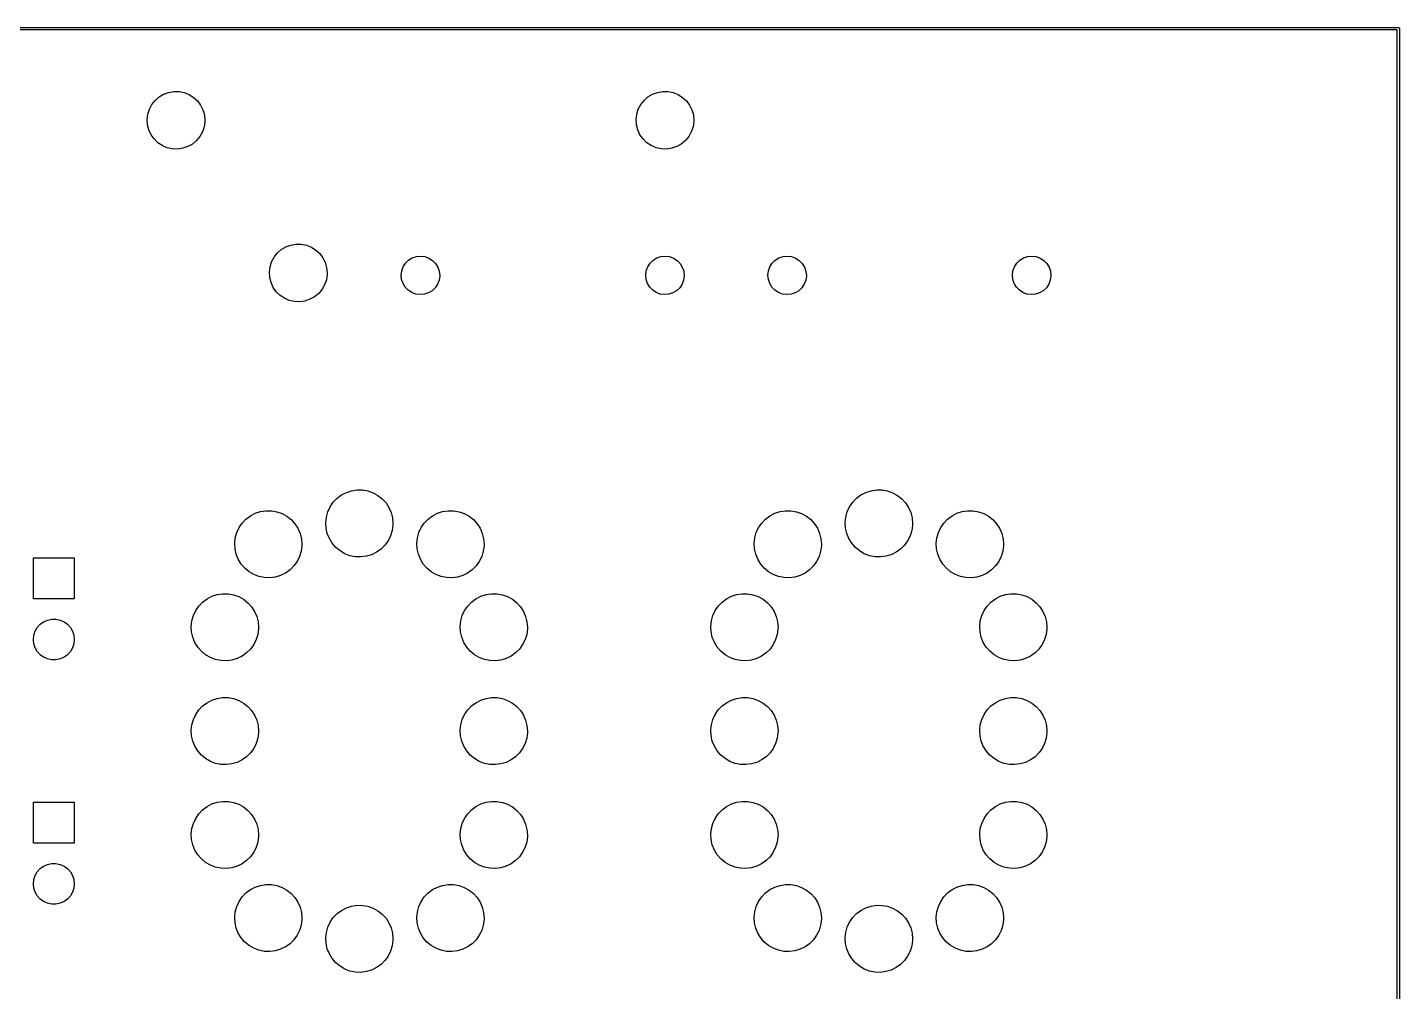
# Model space of a CAD drawing. Extents: x 34 to 149, y -179 to -19.
# Drawn here: x 91.6 to 148.6, y -59.1 to -19 of the extents above; entities that cross this region are included whole.
import ezdxf

# ---------------------------------------------------------------- set-up
doc = ezdxf.new("R2010")
doc.units = 0
doc.layers.add('BLACK', color=7, linetype='CONTINUOUS')

msp = doc.modelspace()

# ---------------------------------------------------------------- linework, layer by layer
at = {"layer": 'BLACK', "linetype": 'CONTINUOUS'}
for p, q in [((34.29, -19), (148.59, -19)), ((148.54, -19.1), (34.34, -19.1)), ((148.54, -179.02), (148.54, -19.1)), ((148.59, -19), (148.625, -19.0146)), ((148.625, -19.0146), (148.64, -19.05)), ((148.64, -19.05), (148.64, -179.07)), ((97.4794, -21.7009), (97.6958, -21.6637)), ((97.6958, -21.6637), (97.9154, -21.6666)), ((97.9154, -21.6666), (98.1308, -21.7094)), ((117.799, -21.7009), (118.016, -21.6637)), ((118.016, -21.6637), (118.235, -21.6666)), ((118.235, -21.6666), (118.451, -21.7094)), ((96.6813, -22.4008), (96.7836, -22.2064)), ((96.7836, -22.2064), (96.9196, -22.034)), ((96.9196, -22.034), (97.0847, -21.8892)), ((97.0847, -21.8892), (97.2734, -21.7769)), ((97.2734, -21.7769), (97.4794, -21.7009)), ((98.1308, -21.7094), (98.3348, -21.7908)), ((98.3348, -21.7908), (98.5205, -21.908)), ((98.5205, -21.908), (98.6818, -22.057)), ((98.6818, -22.057), (98.8132, -22.233)), ((98.8132, -22.233), (98.9103, -22.43)), ((117.001, -22.4008), (117.104, -22.2064)), ((117.104, -22.2064), (117.24, -22.034)), ((117.24, -22.034), (117.405, -21.8892)), ((117.405, -21.8892), (117.593, -21.7769)), ((117.593, -21.7769), (117.799, -21.7009)), ((118.451, -21.7094), (118.655, -21.7908)), ((118.655, -21.7908), (118.841, -21.908)), ((118.841, -21.908), (119.002, -22.057)), ((119.002, -22.057), (119.133, -22.233)), ((119.133, -22.233), (119.23, -22.43)), ((96.5904, -22.8286), (96.6162, -22.6105)), ((96.6162, -22.6105), (96.6813, -22.4008)), ((98.9103, -22.43), (98.9699, -22.6413)), ((98.9699, -22.6413), (98.99, -22.86)), ((116.91, -22.8286), (116.936, -22.6105)), ((116.936, -22.6105), (117.001, -22.4008)), ((119.23, -22.43), (119.29, -22.6413)), ((119.29, -22.6413), (119.31, -22.86)), ((96.6048, -23.0477), (96.5904, -22.8286)), ((96.6588, -23.2606), (96.6048, -23.0477)), ((96.7508, -23.46), (96.6588, -23.2606)), ((98.8863, -23.3481), (98.779, -23.5397)), ((98.9568, -23.1401), (98.8863, -23.3481)), ((98.9884, -22.9228), (98.9568, -23.1401)), ((98.99, -22.86), (98.9884, -22.9228)), ((116.925, -23.0477), (116.91, -22.8286)), ((116.979, -23.2606), (116.925, -23.0477)), ((117.071, -23.46), (116.979, -23.2606)), ((119.206, -23.3481), (119.099, -23.5397)), ((119.277, -23.1401), (119.206, -23.3481)), ((119.308, -22.9228), (119.277, -23.1401)), ((119.31, -22.86), (119.308, -22.9228)), ((96.8775, -23.6393), (96.7508, -23.46)), ((97.0348, -23.7926), (96.8775, -23.6393)), ((97.2174, -23.9146), (97.0348, -23.7926)), ((97.4192, -24.0013), (97.2174, -23.9146)), ((98.4697, -23.849), (98.2781, -23.9563)), ((98.6385, -23.7085), (98.4697, -23.849)), ((98.779, -23.5397), (98.6385, -23.7085)), ((117.198, -23.6393), (117.071, -23.46)), ((117.355, -23.7926), (117.198, -23.6393)), ((117.537, -23.9146), (117.355, -23.7926)), ((117.739, -24.0013), (117.537, -23.9146)), ((118.79, -23.849), (118.598, -23.9563)), ((118.959, -23.7085), (118.79, -23.849)), ((119.099, -23.5397), (118.959, -23.7085)), ((97.6334, -24.0497), (97.4192, -24.0013)), ((97.8528, -24.0584), (97.6334, -24.0497)), ((98.0701, -24.0268), (97.8528, -24.0584)), ((98.2781, -23.9563), (98.0701, -24.0268)), ((117.953, -24.0497), (117.739, -24.0013)), ((118.173, -24.0584), (117.953, -24.0497)), ((118.39, -24.0268), (118.173, -24.0584)), ((118.598, -23.9563), (118.39, -24.0268)), ((101.864, -28.5564), (102, -28.384)), ((102, -28.384), (102.165, -28.2392)), ((102.165, -28.2392), (102.353, -28.1269)), ((102.353, -28.1269), (102.559, -28.0509)), ((102.559, -28.0509), (102.776, -28.0137)), ((102.776, -28.0137), (102.995, -28.0166)), ((102.995, -28.0166), (103.211, -28.0594)), ((103.211, -28.0594), (103.415, -28.1408)), ((103.415, -28.1408), (103.601, -28.258)), ((103.601, -28.258), (103.762, -28.407)), ((103.762, -28.407), (103.893, -28.583)), ((107.778, -28.5287), (107.956, -28.51)), ((107.956, -28.51), (108.133, -28.5311)), ((117.938, -28.5287), (118.116, -28.51)), ((118.116, -28.51), (118.293, -28.5311)), ((123.018, -28.5287), (123.196, -28.51)), ((123.196, -28.51), (123.373, -28.5311)), ((133.178, -28.5287), (133.356, -28.51)), ((133.356, -28.51), (133.533, -28.5311)), ((101.67, -29.1786), (101.696, -28.9605)), ((101.696, -28.9605), (101.761, -28.7508)), ((101.761, -28.7508), (101.864, -28.5564)), ((103.893, -28.583), (103.99, -28.78)), ((103.99, -28.78), (104.05, -28.9913)), ((104.05, -28.9913), (104.07, -29.21)), ((107.172, -29.1219), (107.233, -28.9543)), ((107.233, -28.9543), (107.33, -28.8044)), ((107.33, -28.8044), (107.457, -28.6796)), ((107.457, -28.6796), (107.609, -28.5861)), ((107.609, -28.5861), (107.778, -28.5287)), ((108.133, -28.5311), (108.301, -28.591)), ((108.301, -28.591), (108.451, -28.6865)), ((108.451, -28.6865), (108.577, -28.8131)), ((108.577, -28.8131), (108.671, -28.9643)), ((108.671, -28.9643), (108.73, -29.1328)), ((117.332, -29.1219), (117.393, -28.9543)), ((117.393, -28.9543), (117.49, -28.8044)), ((117.49, -28.8044), (117.617, -28.6796)), ((117.617, -28.6796), (117.769, -28.5861)), ((117.769, -28.5861), (117.938, -28.5287)), ((118.293, -28.5311), (118.461, -28.591)), ((118.461, -28.591), (118.611, -28.6865)), ((118.611, -28.6865), (118.737, -28.8131)), ((118.737, -28.8131), (118.831, -28.9643)), ((118.831, -28.9643), (118.89, -29.1328)), ((122.412, -29.1219), (122.473, -28.9543)), ((122.473, -28.9543), (122.57, -28.8044)), ((122.57, -28.8044), (122.697, -28.6796)), ((122.697, -28.6796), (122.849, -28.5861)), ((122.849, -28.5861), (123.018, -28.5287)), ((123.373, -28.5311), (123.541, -28.591)), ((123.541, -28.591), (123.691, -28.6865)), ((123.691, -28.6865), (123.817, -28.8131)), ((123.817, -28.8131), (123.911, -28.9643)), ((123.911, -28.9643), (123.97, -29.1328)), ((132.572, -29.1219), (132.633, -28.9543)), ((132.633, -28.9543), (132.73, -28.8044)), ((132.73, -28.8044), (132.857, -28.6796)), ((132.857, -28.6796), (133.009, -28.5861)), ((133.009, -28.5861), (133.178, -28.5287)), ((133.533, -28.5311), (133.701, -28.591)), ((133.701, -28.591), (133.851, -28.6865)), ((133.851, -28.6865), (133.977, -28.8131)), ((133.977, -28.8131), (134.071, -28.9643)), ((134.071, -28.9643), (134.13, -29.1328)), ((101.685, -29.3977), (101.67, -29.1786)), ((101.739, -29.6106), (101.685, -29.3977)), ((101.831, -29.81), (101.739, -29.6106)), ((104.037, -29.4901), (103.966, -29.6981)), ((104.068, -29.2728), (104.037, -29.4901)), ((104.07, -29.21), (104.068, -29.2728)), ((107.15, -29.2988), (107.172, -29.1219)), ((107.167, -29.4763), (107.15, -29.2988)), ((107.224, -29.6456), (107.167, -29.4763)), ((107.316, -29.7981), (107.224, -29.6456)), ((108.725, -29.509), (108.662, -29.6757)), ((108.75, -29.3323), (108.725, -29.509)), ((108.73, -29.1328), (108.75, -29.31)), ((108.75, -29.31), (108.75, -29.3323)), ((117.31, -29.2988), (117.332, -29.1219)), ((117.327, -29.4763), (117.31, -29.2988)), ((117.384, -29.6456), (117.327, -29.4763)), ((117.476, -29.7981), (117.384, -29.6456)), ((118.885, -29.509), (118.822, -29.6757)), ((118.91, -29.3323), (118.885, -29.509)), ((118.89, -29.1328), (118.91, -29.31)), ((118.91, -29.31), (118.91, -29.3323)), ((122.39, -29.2988), (122.412, -29.1219)), ((122.407, -29.4763), (122.39, -29.2988)), ((122.464, -29.6456), (122.407, -29.4763)), ((122.556, -29.7981), (122.464, -29.6456)), ((123.965, -29.509), (123.902, -29.6757)), ((123.99, -29.3323), (123.965, -29.509)), ((123.97, -29.1328), (123.99, -29.31)), ((123.99, -29.31), (123.99, -29.3323)), ((132.55, -29.2988), (132.572, -29.1219)), ((132.567, -29.4763), (132.55, -29.2988)), ((132.624, -29.6456), (132.567, -29.4763)), ((132.716, -29.7981), (132.624, -29.6456)), ((134.125, -29.509), (134.062, -29.6757)), ((134.15, -29.3323), (134.125, -29.509)), ((134.13, -29.1328), (134.15, -29.31)), ((134.15, -29.31), (134.15, -29.3323)), ((101.958, -29.9893), (101.831, -29.81)), ((102.115, -30.1426), (101.958, -29.9893)), ((102.297, -30.2646), (102.115, -30.1426)), ((103.55, -30.199), (103.358, -30.3063)), ((103.719, -30.0585), (103.55, -30.199)), ((103.859, -29.8897), (103.719, -30.0585)), ((103.966, -29.6981), (103.859, -29.8897)), ((107.44, -29.9264), (107.316, -29.7981)), ((107.589, -30.0241), (107.44, -29.9264)), ((107.756, -30.0862), (107.589, -30.0241)), ((107.933, -30.1098), (107.756, -30.0862)), ((108.111, -30.0937), (107.933, -30.1098)), ((108.28, -30.0385), (108.111, -30.0937)), ((108.434, -29.9472), (108.28, -30.0385)), ((108.563, -29.8242), (108.434, -29.9472)), ((108.662, -29.6757), (108.563, -29.8242)), ((117.6, -29.9264), (117.476, -29.7981)), ((117.749, -30.0241), (117.6, -29.9264)), ((117.916, -30.0862), (117.749, -30.0241)), ((118.093, -30.1098), (117.916, -30.0862)), ((118.271, -30.0937), (118.093, -30.1098)), ((118.44, -30.0385), (118.271, -30.0937)), ((118.594, -29.9472), (118.44, -30.0385)), ((118.723, -29.8242), (118.594, -29.9472)), ((118.822, -29.6757), (118.723, -29.8242)), ((122.68, -29.9264), (122.556, -29.7981)), ((122.829, -30.0241), (122.68, -29.9264)), ((122.996, -30.0862), (122.829, -30.0241)), ((123.173, -30.1098), (122.996, -30.0862)), ((123.351, -30.0937), (123.173, -30.1098)), ((123.52, -30.0385), (123.351, -30.0937)), ((123.674, -29.9472), (123.52, -30.0385)), ((123.803, -29.8242), (123.674, -29.9472)), ((123.902, -29.6757), (123.803, -29.8242)), ((132.84, -29.9264), (132.716, -29.7981)), ((132.989, -30.0241), (132.84, -29.9264)), ((133.156, -30.0862), (132.989, -30.0241)), ((133.333, -30.1098), (133.156, -30.0862)), ((133.511, -30.0937), (133.333, -30.1098)), ((133.68, -30.0385), (133.511, -30.0937)), ((133.834, -29.9472), (133.68, -30.0385)), ((133.963, -29.8242), (133.834, -29.9472)), ((134.062, -29.6757), (133.963, -29.8242)), ((102.499, -30.3513), (102.297, -30.2646)), ((102.713, -30.3997), (102.499, -30.3513)), ((102.933, -30.4084), (102.713, -30.3997)), ((103.15, -30.3768), (102.933, -30.4084)), ((103.358, -30.3063), (103.15, -30.3768)), ((104.195, -38.934), (104.324, -38.7448)), ((104.324, -38.7448), (104.482, -38.5793)), ((104.482, -38.5793), (104.666, -38.4419)), ((104.666, -38.4419), (104.869, -38.3362)), ((104.869, -38.3362), (105.086, -38.265)), ((105.086, -38.265), (105.313, -38.2304)), ((105.313, -38.2304), (105.541, -38.2332)), ((105.541, -38.2332), (105.767, -38.2733)), ((105.767, -38.2733), (105.983, -38.3498)), ((105.983, -38.3498), (106.183, -38.4604)), ((106.183, -38.4604), (106.363, -38.6023)), ((106.363, -38.6023), (106.517, -38.7716)), ((106.517, -38.7716), (106.641, -38.9638)), ((125.785, -38.934), (125.914, -38.7448)), ((125.914, -38.7448), (126.072, -38.5793)), ((126.072, -38.5793), (126.256, -38.4419)), ((126.256, -38.4419), (126.459, -38.3362)), ((126.459, -38.3362), (126.676, -38.265)), ((126.676, -38.265), (126.903, -38.2304)), ((126.903, -38.2304), (127.131, -38.2332)), ((127.131, -38.2332), (127.357, -38.2733)), ((127.357, -38.2733), (127.573, -38.3498)), ((127.573, -38.3498), (127.773, -38.4604)), ((127.773, -38.4604), (127.953, -38.6023)), ((127.953, -38.6023), (128.107, -38.7716)), ((128.107, -38.7716), (128.231, -38.9638)), ((100.698, -39.4429), (100.881, -39.3055)), ((100.881, -39.3055), (101.084, -39.1998)), ((101.084, -39.1998), (101.302, -39.1286)), ((101.302, -39.1286), (101.528, -39.094)), ((101.528, -39.094), (101.757, -39.0968)), ((101.757, -39.0968), (101.982, -39.1369)), ((101.982, -39.1369), (102.198, -39.2134)), ((102.198, -39.2134), (102.398, -39.324)), ((102.398, -39.324), (102.578, -39.4659)), ((104.038, -39.3622), (104.099, -39.1416)), ((104.099, -39.1416), (104.195, -38.934)), ((106.641, -38.9638), (106.732, -39.1738)), ((106.732, -39.1738), (106.788, -39.3958)), ((108.267, -39.4429), (108.45, -39.3055)), ((108.45, -39.3055), (108.653, -39.1998)), ((108.653, -39.1998), (108.871, -39.1286)), ((108.871, -39.1286), (109.097, -39.094)), ((109.097, -39.094), (109.326, -39.0968)), ((109.326, -39.0968), (109.551, -39.1369)), ((109.551, -39.1369), (109.767, -39.2134)), ((109.767, -39.2134), (109.968, -39.324)), ((109.968, -39.324), (110.147, -39.4659)), ((122.288, -39.4429), (122.471, -39.3055)), ((122.471, -39.3055), (122.674, -39.1998)), ((122.674, -39.1998), (122.892, -39.1286)), ((122.892, -39.1286), (123.118, -39.094)), ((123.118, -39.094), (123.347, -39.0968)), ((123.347, -39.0968), (123.572, -39.1369)), ((123.572, -39.1369), (123.788, -39.2134)), ((123.788, -39.2134), (123.988, -39.324)), ((123.988, -39.324), (124.168, -39.4659)), ((125.628, -39.3622), (125.689, -39.1416)), ((125.689, -39.1416), (125.785, -38.934)), ((128.231, -38.9638), (128.322, -39.1738)), ((128.322, -39.1738), (128.378, -39.3958)), ((129.857, -39.4429), (130.04, -39.3055)), ((130.04, -39.3055), (130.243, -39.1998)), ((130.243, -39.1998), (130.461, -39.1286)), ((130.461, -39.1286), (130.687, -39.094)), ((130.687, -39.094), (130.916, -39.0968)), ((130.916, -39.0968), (131.141, -39.1369)), ((131.141, -39.1369), (131.357, -39.2134)), ((131.357, -39.2134), (131.558, -39.324)), ((131.558, -39.324), (131.737, -39.4659)), ((100.314, -40.0052), (100.411, -39.7976)), ((100.411, -39.7976), (100.54, -39.6084)), ((100.54, -39.6084), (100.698, -39.4429)), ((102.578, -39.4659), (102.732, -39.6352)), ((102.732, -39.6352), (102.857, -39.8274)), ((102.857, -39.8274), (102.948, -40.0374)), ((104.013, -39.5899), (104.038, -39.3622)), ((104.027, -39.8184), (104.013, -39.5899)), ((104.077, -40.0418), (104.027, -39.8184)), ((106.805, -39.6922), (106.775, -39.9192)), ((106.788, -39.3958), (106.807, -39.624)), ((106.807, -39.624), (106.805, -39.6922)), ((107.884, -40.0052), (107.98, -39.7976)), ((107.98, -39.7976), (108.109, -39.6084)), ((108.109, -39.6084), (108.267, -39.4429)), ((110.147, -39.4659), (110.301, -39.6352)), ((110.301, -39.6352), (110.426, -39.8274)), ((110.426, -39.8274), (110.517, -40.0374)), ((121.904, -40.0052), (122.001, -39.7976)), ((122.001, -39.7976), (122.13, -39.6084)), ((122.13, -39.6084), (122.288, -39.4429)), ((124.168, -39.4659), (124.322, -39.6352)), ((124.322, -39.6352), (124.447, -39.8274)), ((124.447, -39.8274), (124.538, -40.0374)), ((125.603, -39.5899), (125.628, -39.3622)), ((125.617, -39.8184), (125.603, -39.5899)), ((125.667, -40.0418), (125.617, -39.8184)), ((128.395, -39.6922), (128.365, -39.9192)), ((128.378, -39.3958), (128.397, -39.624)), ((128.397, -39.624), (128.395, -39.6922)), ((129.474, -40.0052), (129.57, -39.7976)), ((129.57, -39.7976), (129.699, -39.6084)), ((129.699, -39.6084), (129.857, -39.4429)), ((131.737, -39.4659), (131.891, -39.6352)), ((131.891, -39.6352), (132.016, -39.8274)), ((132.016, -39.8274), (132.107, -40.0374)), ((100.229, -40.4535), (100.253, -40.2258)), ((100.242, -40.682), (100.229, -40.4535)), ((100.253, -40.2258), (100.314, -40.0052)), ((102.948, -40.0374), (103.004, -40.2594)), ((103.004, -40.2594), (103.022, -40.4876)), ((103.022, -40.4876), (103.021, -40.5558)), ((104.163, -40.2539), (104.077, -40.0418)), ((104.283, -40.4491), (104.163, -40.2539)), ((104.433, -40.6221), (104.283, -40.4491)), ((106.607, -40.3435), (106.474, -40.5294)), ((106.709, -40.1383), (106.607, -40.3435)), ((106.775, -39.9192), (106.709, -40.1383)), ((107.798, -40.4535), (107.822, -40.2258)), ((107.811, -40.682), (107.798, -40.4535)), ((107.822, -40.2258), (107.884, -40.0052)), ((110.517, -40.0374), (110.573, -40.2594)), ((110.573, -40.2594), (110.592, -40.4876)), ((110.592, -40.4876), (110.59, -40.5558)), ((121.819, -40.4535), (121.843, -40.2258)), ((121.832, -40.682), (121.819, -40.4535)), ((121.843, -40.2258), (121.904, -40.0052)), ((124.538, -40.0374), (124.594, -40.2594)), ((124.594, -40.2594), (124.612, -40.4876)), ((124.612, -40.4876), (124.611, -40.5558)), ((125.753, -40.2539), (125.667, -40.0418)), ((125.873, -40.4491), (125.753, -40.2539)), ((126.023, -40.6221), (125.873, -40.4491)), ((128.197, -40.3435), (128.064, -40.5294)), ((128.299, -40.1383), (128.197, -40.3435)), ((128.365, -39.9192), (128.299, -40.1383)), ((129.388, -40.4535), (129.412, -40.2258)), ((129.401, -40.682), (129.388, -40.4535)), ((129.412, -40.2258), (129.474, -40.0052)), ((132.107, -40.0374), (132.163, -40.2594)), ((132.163, -40.2594), (132.182, -40.4876)), ((132.182, -40.4876), (132.18, -40.5558)), ((100.292, -40.9054), (100.242, -40.682)), ((100.378, -41.1175), (100.292, -40.9054)), ((102.924, -41.0019), (102.823, -41.2071)), ((102.991, -40.7828), (102.924, -41.0019)), ((103.021, -40.5558), (102.991, -40.7828)), ((104.609, -40.7684), (104.433, -40.6221)), ((104.806, -40.8839), (104.609, -40.7684)), ((105.02, -40.9655), (104.806, -40.8839)), ((105.245, -41.0112), (105.02, -40.9655)), ((105.473, -41.0196), (105.245, -41.0112)), ((105.7, -40.9905), (105.473, -41.0196)), ((105.92, -40.9247), (105.7, -40.9905)), ((106.125, -40.824), (105.92, -40.9247)), ((106.312, -40.691), (106.125, -40.824)), ((106.474, -40.5294), (106.312, -40.691)), ((107.862, -40.9054), (107.811, -40.682)), ((107.948, -41.1175), (107.862, -40.9054)), ((110.493, -41.0019), (110.392, -41.2071)), ((110.56, -40.7828), (110.493, -41.0019)), ((110.59, -40.5558), (110.56, -40.7828)), ((121.882, -40.9054), (121.832, -40.682)), ((121.968, -41.1175), (121.882, -40.9054)), ((124.514, -41.0019), (124.413, -41.2071)), ((124.581, -40.7828), (124.514, -41.0019)), ((124.611, -40.5558), (124.581, -40.7828)), ((126.199, -40.7684), (126.023, -40.6221)), ((126.396, -40.8839), (126.199, -40.7684)), ((126.61, -40.9655), (126.396, -40.8839)), ((126.835, -41.0112), (126.61, -40.9655)), ((127.063, -41.0196), (126.835, -41.0112)), ((127.29, -40.9905), (127.063, -41.0196)), ((127.51, -40.9247), (127.29, -40.9905)), ((127.715, -40.824), (127.51, -40.9247)), ((127.902, -40.691), (127.715, -40.824)), ((128.064, -40.5294), (127.902, -40.691)), ((129.452, -40.9054), (129.401, -40.682)), ((129.538, -41.1175), (129.452, -40.9054)), ((132.083, -41.0019), (131.982, -41.2071)), ((132.15, -40.7828), (132.083, -41.0019)), ((132.18, -40.5558), (132.15, -40.7828)), ((91.86, -42.76), (91.86, -41.06)), ((91.86, -41.06), (93.56, -41.06)), ((93.56, -41.06), (93.56, -42.76)), ((100.498, -41.3127), (100.378, -41.1175)), ((100.648, -41.4857), (100.498, -41.3127)), ((100.824, -41.632), (100.648, -41.4857)), ((102.527, -41.5546), (102.341, -41.6876)), ((102.689, -41.393), (102.527, -41.5546)), ((102.823, -41.2071), (102.689, -41.393)), ((108.067, -41.3127), (107.948, -41.1175)), ((108.217, -41.4857), (108.067, -41.3127)), ((108.393, -41.632), (108.217, -41.4857)), ((110.096, -41.5546), (109.91, -41.6876)), ((110.258, -41.393), (110.096, -41.5546)), ((110.392, -41.2071), (110.258, -41.393)), ((122.088, -41.3127), (121.968, -41.1175)), ((122.238, -41.4857), (122.088, -41.3127)), ((122.414, -41.632), (122.238, -41.4857)), ((124.117, -41.5546), (123.931, -41.6876)), ((124.279, -41.393), (124.117, -41.5546)), ((124.413, -41.2071), (124.279, -41.393)), ((129.657, -41.3127), (129.538, -41.1175)), ((129.807, -41.4857), (129.657, -41.3127)), ((129.983, -41.632), (129.807, -41.4857)), ((131.686, -41.5546), (131.5, -41.6876)), ((131.848, -41.393), (131.686, -41.5546)), ((131.982, -41.2071), (131.848, -41.393)), ((101.022, -41.7475), (100.824, -41.632)), ((101.236, -41.8291), (101.022, -41.7475)), ((101.46, -41.8748), (101.236, -41.8291)), ((101.689, -41.8832), (101.46, -41.8748)), ((101.916, -41.8541), (101.689, -41.8832)), ((102.135, -41.7883), (101.916, -41.8541)), ((102.341, -41.6876), (102.135, -41.7883)), ((108.591, -41.7475), (108.393, -41.632)), ((108.805, -41.8291), (108.591, -41.7475)), ((109.029, -41.8748), (108.805, -41.8291)), ((109.258, -41.8832), (109.029, -41.8748)), ((109.485, -41.8541), (109.258, -41.8832)), ((109.704, -41.7883), (109.485, -41.8541)), ((109.91, -41.6876), (109.704, -41.7883)), ((122.612, -41.7475), (122.414, -41.632)), ((122.826, -41.8291), (122.612, -41.7475)), ((123.05, -41.8748), (122.826, -41.8291)), ((123.279, -41.8832), (123.05, -41.8748)), ((123.506, -41.8541), (123.279, -41.8832)), ((123.725, -41.7883), (123.506, -41.8541)), ((123.931, -41.6876), (123.725, -41.7883)), ((130.181, -41.7475), (129.983, -41.632)), ((130.395, -41.8291), (130.181, -41.7475)), ((130.619, -41.8748), (130.395, -41.8291)), ((130.848, -41.8832), (130.619, -41.8748)), ((131.075, -41.8541), (130.848, -41.8832)), ((131.294, -41.7883), (131.075, -41.8541)), ((131.5, -41.6876), (131.294, -41.7883)), ((93.56, -42.76), (91.86, -42.76)), ((98.8945, -42.8973), (99.0776, -42.7599)), ((99.0776, -42.7599), (99.2806, -42.6542)), ((99.2806, -42.6542), (99.4982, -42.583)), ((99.4982, -42.583), (99.7245, -42.5484)), ((99.7245, -42.5484), (99.9535, -42.5512)), ((99.9535, -42.5512), (100.179, -42.5913)), ((100.179, -42.5913), (100.395, -42.6678)), ((100.395, -42.6678), (100.595, -42.7784)), ((110.07, -42.8973), (110.254, -42.7599)), ((110.254, -42.7599), (110.457, -42.6542)), ((110.457, -42.6542), (110.674, -42.583)), ((110.674, -42.583), (110.901, -42.5484)), ((110.901, -42.5484), (111.129, -42.5512)), ((111.129, -42.5512), (111.355, -42.5913)), ((111.355, -42.5913), (111.571, -42.6678)), ((111.571, -42.6678), (111.771, -42.7784)), ((120.484, -42.8973), (120.668, -42.7599)), ((120.668, -42.7599), (120.871, -42.6542)), ((120.871, -42.6542), (121.088, -42.583)), ((121.088, -42.583), (121.315, -42.5484)), ((121.315, -42.5484), (121.543, -42.5512)), ((121.543, -42.5512), (121.769, -42.5913)), ((121.769, -42.5913), (121.985, -42.6678)), ((121.985, -42.6678), (122.185, -42.7784)), ((131.66, -42.8973), (131.844, -42.7599)), ((131.844, -42.7599), (132.047, -42.6542)), ((132.047, -42.6542), (132.264, -42.583)), ((132.264, -42.583), (132.491, -42.5484)), ((132.491, -42.5484), (132.719, -42.5512)), ((132.719, -42.5512), (132.945, -42.5913)), ((132.945, -42.5913), (133.161, -42.6678)), ((133.161, -42.6678), (133.361, -42.7784)), ((98.5109, -43.4596), (98.6073, -43.252)), ((98.6073, -43.252), (98.7363, -43.0628)), ((98.7363, -43.0628), (98.8945, -42.8973)), ((100.595, -42.7784), (100.775, -42.9203)), ((100.775, -42.9203), (100.929, -43.0896)), ((100.929, -43.0896), (101.053, -43.2818)), ((101.053, -43.2818), (101.144, -43.4918)), ((109.687, -43.4596), (109.783, -43.252)), ((109.783, -43.252), (109.912, -43.0628)), ((109.912, -43.0628), (110.07, -42.8973)), ((111.771, -42.7784), (111.951, -42.9203)), ((111.951, -42.9203), (112.105, -43.0896)), ((112.105, -43.0896), (112.229, -43.2818)), ((112.229, -43.2818), (112.32, -43.4918)), ((120.101, -43.4596), (120.197, -43.252)), ((120.197, -43.252), (120.326, -43.0628)), ((120.326, -43.0628), (120.484, -42.8973)), ((122.185, -42.7784), (122.365, -42.9203)), ((122.365, -42.9203), (122.519, -43.0896)), ((122.519, -43.0896), (122.643, -43.2818)), ((122.643, -43.2818), (122.734, -43.4918)), ((131.277, -43.4596), (131.373, -43.252)), ((131.373, -43.252), (131.502, -43.0628)), ((131.502, -43.0628), (131.66, -42.8973)), ((133.361, -42.7784), (133.541, -42.9203)), ((133.541, -42.9203), (133.695, -43.0896)), ((133.695, -43.0896), (133.819, -43.2818)), ((133.819, -43.2818), (133.91, -43.4918)), ((92.0223, -43.9504), (92.1412, -43.8183)), ((92.1412, -43.8183), (92.285, -43.7139)), ((92.285, -43.7139), (92.4473, -43.6416)), ((92.4473, -43.6416), (92.6212, -43.6047)), ((92.6212, -43.6047), (92.7988, -43.6047)), ((92.7988, -43.6047), (92.9727, -43.6416)), ((92.9727, -43.6416), (93.135, -43.7139)), ((93.135, -43.7139), (93.2788, -43.8183)), ((93.2788, -43.8183), (93.3977, -43.9504)), ((98.4254, -43.9079), (98.4497, -43.6802)), ((98.4386, -44.1364), (98.4254, -43.9079)), ((98.4497, -43.6802), (98.5109, -43.4596)), ((101.144, -43.4918), (101.2, -43.7138)), ((101.2, -43.7138), (101.219, -43.942)), ((109.601, -43.9079), (109.626, -43.6802)), ((109.615, -44.1364), (109.601, -43.9079)), ((109.626, -43.6802), (109.687, -43.4596)), ((112.32, -43.4918), (112.376, -43.7138)), ((112.376, -43.7138), (112.395, -43.942)), ((120.015, -43.9079), (120.04, -43.6802)), ((120.029, -44.1364), (120.015, -43.9079)), ((120.04, -43.6802), (120.101, -43.4596)), ((122.734, -43.4918), (122.79, -43.7138)), ((122.79, -43.7138), (122.809, -43.942)), ((131.191, -43.9079), (131.216, -43.6802)), ((131.205, -44.1364), (131.191, -43.9079)), ((131.216, -43.6802), (131.277, -43.4596)), ((133.91, -43.4918), (133.966, -43.7138)), ((133.966, -43.7138), (133.985, -43.942)), ((91.86, -44.45), (91.8786, -44.2733)), ((91.8786, -44.6267), (91.86, -44.45)), ((91.8786, -44.2733), (91.9335, -44.1043)), ((91.9335, -44.1043), (92.0223, -43.9504)), ((93.3977, -43.9504), (93.4865, -44.1043)), ((93.4865, -44.1043), (93.5414, -44.2733)), ((93.5414, -44.2733), (93.56, -44.45)), ((93.56, -44.45), (93.5414, -44.6267)), ((98.4889, -44.3598), (98.4386, -44.1364)), ((98.5751, -44.5719), (98.4889, -44.3598)), ((101.121, -44.4563), (101.019, -44.6615)), ((101.187, -44.2372), (101.121, -44.4563)), ((101.217, -44.0102), (101.187, -44.2372)), ((101.219, -43.942), (101.217, -44.0102)), ((109.665, -44.3598), (109.615, -44.1364)), ((109.751, -44.5719), (109.665, -44.3598)), ((112.297, -44.4563), (112.195, -44.6615)), ((112.363, -44.2372), (112.297, -44.4563)), ((112.393, -44.0102), (112.363, -44.2372)), ((112.395, -43.942), (112.393, -44.0102)), ((120.079, -44.3598), (120.029, -44.1364)), ((120.165, -44.5719), (120.079, -44.3598)), ((122.711, -44.4563), (122.609, -44.6615)), ((122.777, -44.2372), (122.711, -44.4563)), ((122.807, -44.0102), (122.777, -44.2372)), ((122.809, -43.942), (122.807, -44.0102)), ((131.255, -44.3598), (131.205, -44.1364)), ((131.341, -44.5719), (131.255, -44.3598)), ((133.887, -44.4563), (133.785, -44.6615)), ((133.953, -44.2372), (133.887, -44.4563)), ((133.983, -44.0102), (133.953, -44.2372)), ((133.985, -43.942), (133.983, -44.0102)), ((91.9335, -44.7957), (91.8786, -44.6267)), ((92.0223, -44.9496), (91.9335, -44.7957)), ((92.1412, -45.0817), (92.0223, -44.9496)), ((93.3977, -44.9496), (93.2788, -45.0817)), ((93.4865, -44.7957), (93.3977, -44.9496)), ((93.5414, -44.6267), (93.4865, -44.7957)), ((98.6947, -44.7671), (98.5751, -44.5719)), ((98.8446, -44.9401), (98.6947, -44.7671)), ((99.0207, -45.0864), (98.8446, -44.9401)), ((100.724, -45.009), (100.537, -45.142)), ((100.886, -44.8474), (100.724, -45.009)), ((101.019, -44.6615), (100.886, -44.8474)), ((109.871, -44.7671), (109.751, -44.5719)), ((110.021, -44.9401), (109.871, -44.7671)), ((110.197, -45.0864), (110.021, -44.9401)), ((111.9, -45.009), (111.713, -45.142)), ((112.062, -44.8474), (111.9, -45.009)), ((112.195, -44.6615), (112.062, -44.8474)), ((120.285, -44.7671), (120.165, -44.5719)), ((120.435, -44.9401), (120.285, -44.7671)), ((120.611, -45.0864), (120.435, -44.9401)), ((122.314, -45.009), (122.127, -45.142)), ((122.476, -44.8474), (122.314, -45.009)), ((122.609, -44.6615), (122.476, -44.8474)), ((131.461, -44.7671), (131.341, -44.5719)), ((131.611, -44.9401), (131.461, -44.7671)), ((131.787, -45.0864), (131.611, -44.9401)), ((133.49, -45.009), (133.303, -45.142)), ((133.652, -44.8474), (133.49, -45.009)), ((133.785, -44.6615), (133.652, -44.8474)), ((92.285, -45.1861), (92.1412, -45.0817)), ((92.4473, -45.2584), (92.285, -45.1861)), ((92.6212, -45.2953), (92.4473, -45.2584)), ((92.7988, -45.2953), (92.6212, -45.2953)), ((92.9727, -45.2584), (92.7988, -45.2953)), ((93.135, -45.1861), (92.9727, -45.2584)), ((93.2788, -45.0817), (93.135, -45.1861)), ((99.2184, -45.2019), (99.0207, -45.0864)), ((99.4322, -45.2835), (99.2184, -45.2019)), ((99.6566, -45.3292), (99.4322, -45.2835)), ((99.8854, -45.3376), (99.6566, -45.3292)), ((100.112, -45.3085), (99.8854, -45.3376)), ((100.332, -45.2427), (100.112, -45.3085)), ((100.537, -45.142), (100.332, -45.2427)), ((110.394, -45.2019), (110.197, -45.0864)), ((110.608, -45.2835), (110.394, -45.2019)), ((110.833, -45.3292), (110.608, -45.2835)), ((111.061, -45.3376), (110.833, -45.3292)), ((111.288, -45.3085), (111.061, -45.3376)), ((111.508, -45.2427), (111.288, -45.3085)), ((111.713, -45.142), (111.508, -45.2427)), ((120.808, -45.2019), (120.611, -45.0864)), ((121.022, -45.2835), (120.808, -45.2019)), ((121.247, -45.3292), (121.022, -45.2835)), ((121.475, -45.3376), (121.247, -45.3292)), ((121.702, -45.3085), (121.475, -45.3376)), ((121.922, -45.2427), (121.702, -45.3085)), ((122.127, -45.142), (121.922, -45.2427)), ((131.984, -45.2019), (131.787, -45.0864)), ((132.198, -45.2835), (131.984, -45.2019)), ((132.423, -45.3292), (132.198, -45.2835)), ((132.651, -45.3376), (132.423, -45.3292)), ((132.878, -45.3085), (132.651, -45.3376)), ((133.098, -45.2427), (132.878, -45.3085)), ((133.303, -45.142), (133.098, -45.2427)), ((98.7363, -47.3808), (98.8945, -47.2153)), ((98.8945, -47.2153), (99.0776, -47.0779)), ((99.0776, -47.0779), (99.2806, -46.9722)), ((99.2806, -46.9722), (99.4982, -46.901)), ((99.4982, -46.901), (99.7245, -46.8664)), ((99.7245, -46.8664), (99.9535, -46.8692)), ((99.9535, -46.8692), (100.179, -46.9093)), ((100.179, -46.9093), (100.395, -46.9858)), ((100.395, -46.9858), (100.595, -47.0964)), ((100.595, -47.0964), (100.775, -47.2383)), ((100.775, -47.2383), (100.929, -47.4076)), ((109.912, -47.3808), (110.07, -47.2153)), ((110.07, -47.2153), (110.254, -47.0779)), ((110.254, -47.0779), (110.457, -46.9722)), ((110.457, -46.9722), (110.674, -46.901)), ((110.674, -46.901), (110.901, -46.8664)), ((110.901, -46.8664), (111.129, -46.8692)), ((111.129, -46.8692), (111.355, -46.9093)), ((111.355, -46.9093), (111.571, -46.9858)), ((111.571, -46.9858), (111.771, -47.0964)), ((111.771, -47.0964), (111.951, -47.2383)), ((111.951, -47.2383), (112.105, -47.4076)), ((120.326, -47.3808), (120.484, -47.2153)), ((120.484, -47.2153), (120.668, -47.0779)), ((120.668, -47.0779), (120.871, -46.9722)), ((120.871, -46.9722), (121.088, -46.901)), ((121.088, -46.901), (121.315, -46.8664)), ((121.315, -46.8664), (121.543, -46.8692)), ((121.543, -46.8692), (121.769, -46.9093)), ((121.769, -46.9093), (121.985, -46.9858)), ((121.985, -46.9858), (122.185, -47.0964)), ((122.185, -47.0964), (122.365, -47.2383)), ((122.365, -47.2383), (122.519, -47.4076)), ((131.502, -47.3808), (131.66, -47.2153)), ((131.66, -47.2153), (131.844, -47.0779)), ((131.844, -47.0779), (132.047, -46.9722)), ((132.047, -46.9722), (132.264, -46.901)), ((132.264, -46.901), (132.491, -46.8664)), ((132.491, -46.8664), (132.719, -46.8692)), ((132.719, -46.8692), (132.945, -46.9093)), ((132.945, -46.9093), (133.161, -46.9858)), ((133.161, -46.9858), (133.361, -47.0964)), ((133.361, -47.0964), (133.541, -47.2383)), ((133.541, -47.2383), (133.695, -47.4076)), ((98.4497, -47.9982), (98.5109, -47.7776)), ((98.5109, -47.7776), (98.6073, -47.57)), ((98.6073, -47.57), (98.7363, -47.3808)), ((100.929, -47.4076), (101.053, -47.5998)), ((101.053, -47.5998), (101.144, -47.8098)), ((101.144, -47.8098), (101.2, -48.0318)), ((109.626, -47.9982), (109.687, -47.7776)), ((109.687, -47.7776), (109.783, -47.57)), ((109.783, -47.57), (109.912, -47.3808)), ((112.105, -47.4076), (112.229, -47.5998)), ((112.229, -47.5998), (112.32, -47.8098)), ((112.32, -47.8098), (112.376, -48.0318)), ((120.04, -47.9982), (120.101, -47.7776)), ((120.101, -47.7776), (120.197, -47.57)), ((120.197, -47.57), (120.326, -47.3808)), ((122.519, -47.4076), (122.643, -47.5998)), ((122.643, -47.5998), (122.734, -47.8098)), ((122.734, -47.8098), (122.79, -48.0318)), ((131.216, -47.9982), (131.277, -47.7776)), ((131.277, -47.7776), (131.373, -47.57)), ((131.373, -47.57), (131.502, -47.3808)), ((133.695, -47.4076), (133.819, -47.5998)), ((133.819, -47.5998), (133.91, -47.8098)), ((133.91, -47.8098), (133.966, -48.0318)), ((98.4254, -48.2259), (98.4497, -47.9982)), ((98.4386, -48.4544), (98.4254, -48.2259)), ((98.4889, -48.6778), (98.4386, -48.4544)), ((101.217, -48.3282), (101.187, -48.5552)), ((101.2, -48.0318), (101.219, -48.26)), ((101.219, -48.26), (101.217, -48.3282)), ((109.601, -48.2259), (109.626, -47.9982)), ((109.615, -48.4544), (109.601, -48.2259)), ((109.665, -48.6778), (109.615, -48.4544)), ((112.393, -48.3282), (112.363, -48.5552)), ((112.376, -48.0318), (112.395, -48.26)), ((112.395, -48.26), (112.393, -48.3282)), ((120.015, -48.2259), (120.04, -47.9982)), ((120.029, -48.4544), (120.015, -48.2259)), ((120.079, -48.6778), (120.029, -48.4544)), ((122.807, -48.3282), (122.777, -48.5552)), ((122.79, -48.0318), (122.809, -48.26)), ((122.809, -48.26), (122.807, -48.3282)), ((131.191, -48.2259), (131.216, -47.9982)), ((131.205, -48.4544), (131.191, -48.2259)), ((131.255, -48.6778), (131.205, -48.4544)), ((133.983, -48.3282), (133.953, -48.5552)), ((133.966, -48.0318), (133.985, -48.26)), ((133.985, -48.26), (133.983, -48.3282)), ((98.5751, -48.8899), (98.4889, -48.6778)), ((98.6947, -49.0851), (98.5751, -48.8899)), ((101.019, -48.9795), (100.886, -49.1654)), ((101.121, -48.7743), (101.019, -48.9795)), ((101.187, -48.5552), (101.121, -48.7743)), ((109.751, -48.8899), (109.665, -48.6778)), ((109.871, -49.0851), (109.751, -48.8899)), ((112.195, -48.9795), (112.062, -49.1654)), ((112.297, -48.7743), (112.195, -48.9795)), ((112.363, -48.5552), (112.297, -48.7743)), ((120.165, -48.8899), (120.079, -48.6778)), ((120.285, -49.0851), (120.165, -48.8899)), ((122.609, -48.9795), (122.476, -49.1654)), ((122.711, -48.7743), (122.609, -48.9795)), ((122.777, -48.5552), (122.711, -48.7743)), ((131.341, -48.8899), (131.255, -48.6778)), ((131.461, -49.0851), (131.341, -48.8899)), ((133.785, -48.9795), (133.652, -49.1654)), ((133.887, -48.7743), (133.785, -48.9795)), ((133.953, -48.5552), (133.887, -48.7743)), ((98.8446, -49.2581), (98.6947, -49.0851)), ((99.0207, -49.4044), (98.8446, -49.2581)), ((99.2184, -49.5199), (99.0207, -49.4044)), ((99.4322, -49.6015), (99.2184, -49.5199)), ((99.6566, -49.6472), (99.4322, -49.6015)), ((100.332, -49.5607), (100.112, -49.6265)), ((100.537, -49.46), (100.332, -49.5607)), ((100.724, -49.327), (100.537, -49.46)), ((100.886, -49.1654), (100.724, -49.327)), ((110.021, -49.2581), (109.871, -49.0851)), ((110.197, -49.4044), (110.021, -49.2581)), ((110.394, -49.5199), (110.197, -49.4044)), ((110.608, -49.6015), (110.394, -49.5199)), ((110.833, -49.6472), (110.608, -49.6015)), ((111.508, -49.5607), (111.288, -49.6265)), ((111.713, -49.46), (111.508, -49.5607)), ((111.9, -49.327), (111.713, -49.46)), ((112.062, -49.1654), (111.9, -49.327)), ((120.435, -49.2581), (120.285, -49.0851)), ((120.611, -49.4044), (120.435, -49.2581)), ((120.808, -49.5199), (120.611, -49.4044)), ((121.022, -49.6015), (120.808, -49.5199)), ((121.247, -49.6472), (121.022, -49.6015)), ((121.922, -49.5607), (121.702, -49.6265)), ((122.127, -49.46), (121.922, -49.5607)), ((122.314, -49.327), (122.127, -49.46)), ((122.476, -49.1654), (122.314, -49.327)), ((131.611, -49.2581), (131.461, -49.0851)), ((131.787, -49.4044), (131.611, -49.2581)), ((131.984, -49.5199), (131.787, -49.4044)), ((132.198, -49.6015), (131.984, -49.5199)), ((132.423, -49.6472), (132.198, -49.6015)), ((133.098, -49.5607), (132.878, -49.6265)), ((133.303, -49.46), (133.098, -49.5607)), ((133.49, -49.327), (133.303, -49.46)), ((133.652, -49.1654), (133.49, -49.327)), ((99.8854, -49.6556), (99.6566, -49.6472)), ((100.112, -49.6265), (99.8854, -49.6556)), ((111.061, -49.6556), (110.833, -49.6472)), ((111.288, -49.6265), (111.061, -49.6556)), ((121.475, -49.6556), (121.247, -49.6472)), ((121.702, -49.6265), (121.475, -49.6556)), ((132.651, -49.6556), (132.423, -49.6472)), ((132.878, -49.6265), (132.651, -49.6556)), ((91.86, -52.92), (91.86, -51.22)), ((91.86, -51.22), (93.56, -51.22)), ((93.56, -51.22), (93.56, -52.92)), ((99.0776, -51.3959), (99.2806, -51.2902)), ((99.2806, -51.2902), (99.4982, -51.219)), ((99.4982, -51.219), (99.7245, -51.1844)), ((99.7245, -51.1844), (99.9535, -51.1872)), ((99.9535, -51.1872), (100.179, -51.2273)), ((100.179, -51.2273), (100.395, -51.3038)), ((100.395, -51.3038), (100.595, -51.4144)), ((110.254, -51.3959), (110.457, -51.2902)), ((110.457, -51.2902), (110.674, -51.219)), ((110.674, -51.219), (110.901, -51.1844)), ((110.901, -51.1844), (111.129, -51.1872)), ((111.129, -51.1872), (111.355, -51.2273)), ((111.355, -51.2273), (111.571, -51.3038)), ((111.571, -51.3038), (111.771, -51.4144)), ((120.668, -51.3959), (120.871, -51.2902)), ((120.871, -51.2902), (121.088, -51.219)), ((121.088, -51.219), (121.315, -51.1844)), ((121.315, -51.1844), (121.543, -51.1872)), ((121.543, -51.1872), (121.769, -51.2273)), ((121.769, -51.2273), (121.985, -51.3038)), ((121.985, -51.3038), (122.185, -51.4144)), ((131.844, -51.3959), (132.047, -51.2902)), ((132.047, -51.2902), (132.264, -51.219)), ((132.264, -51.219), (132.491, -51.1844)), ((132.491, -51.1844), (132.719, -51.1872)), ((132.719, -51.1872), (132.945, -51.2273)), ((132.945, -51.2273), (133.161, -51.3038)), ((133.161, -51.3038), (133.361, -51.4144)), ((98.5109, -52.0956), (98.6073, -51.888)), ((98.6073, -51.888), (98.7363, -51.6988)), ((98.7363, -51.6988), (98.8945, -51.5333)), ((98.8945, -51.5333), (99.0776, -51.3959)), ((100.595, -51.4144), (100.775, -51.5563)), ((100.775, -51.5563), (100.929, -51.7256)), ((100.929, -51.7256), (101.053, -51.9178)), ((109.687, -52.0956), (109.783, -51.888)), ((109.783, -51.888), (109.912, -51.6988)), ((109.912, -51.6988), (110.07, -51.5333)), ((110.07, -51.5333), (110.254, -51.3959)), ((111.771, -51.4144), (111.951, -51.5563)), ((111.951, -51.5563), (112.105, -51.7256)), ((112.105, -51.7256), (112.229, -51.9178)), ((120.101, -52.0956), (120.197, -51.888)), ((120.197, -51.888), (120.326, -51.6988)), ((120.326, -51.6988), (120.484, -51.5333)), ((120.484, -51.5333), (120.668, -51.3959)), ((122.185, -51.4144), (122.365, -51.5563)), ((122.365, -51.5563), (122.519, -51.7256)), ((122.519, -51.7256), (122.643, -51.9178)), ((131.277, -52.0956), (131.373, -51.888)), ((131.373, -51.888), (131.502, -51.6988)), ((131.502, -51.6988), (131.66, -51.5333)), ((131.66, -51.5333), (131.844, -51.3959)), ((133.361, -51.4144), (133.541, -51.5563)), ((133.541, -51.5563), (133.695, -51.7256)), ((133.695, -51.7256), (133.819, -51.9178)), ((98.4254, -52.5439), (98.4497, -52.3162)), ((98.4497, -52.3162), (98.5109, -52.0956)), ((101.053, -51.9178), (101.144, -52.1278)), ((101.144, -52.1278), (101.2, -52.3498)), ((101.2, -52.3498), (101.219, -52.578)), ((109.601, -52.5439), (109.626, -52.3162)), ((109.626, -52.3162), (109.687, -52.0956)), ((112.229, -51.9178), (112.32, -52.1278)), ((112.32, -52.1278), (112.376, -52.3498)), ((112.376, -52.3498), (112.395, -52.578)), ((120.015, -52.5439), (120.04, -52.3162)), ((120.04, -52.3162), (120.101, -52.0956)), ((122.643, -51.9178), (122.734, -52.1278)), ((122.734, -52.1278), (122.79, -52.3498)), ((122.79, -52.3498), (122.809, -52.578)), ((131.191, -52.5439), (131.216, -52.3162)), ((131.216, -52.3162), (131.277, -52.0956)), ((133.819, -51.9178), (133.91, -52.1278)), ((133.91, -52.1278), (133.966, -52.3498)), ((133.966, -52.3498), (133.985, -52.578)), ((93.56, -52.92), (91.86, -52.92)), ((98.4386, -52.7724), (98.4254, -52.5439)), ((98.4889, -52.9958), (98.4386, -52.7724)), ((98.5751, -53.2079), (98.4889, -52.9958)), ((101.187, -52.8732), (101.121, -53.0923)), ((101.217, -52.6462), (101.187, -52.8732)), ((101.219, -52.578), (101.217, -52.6462)), ((109.615, -52.7724), (109.601, -52.5439)), ((109.665, -52.9958), (109.615, -52.7724)), ((109.751, -53.2079), (109.665, -52.9958)), ((112.363, -52.8732), (112.297, -53.0923)), ((112.393, -52.6462), (112.363, -52.8732)), ((112.395, -52.578), (112.393, -52.6462)), ((120.029, -52.7724), (120.015, -52.5439)), ((120.079, -52.9958), (120.029, -52.7724)), ((120.165, -53.2079), (120.079, -52.9958)), ((122.777, -52.8732), (122.711, -53.0923)), ((122.807, -52.6462), (122.777, -52.8732)), ((122.809, -52.578), (122.807, -52.6462)), ((131.205, -52.7724), (131.191, -52.5439)), ((131.255, -52.9958), (131.205, -52.7724)), ((131.341, -53.2079), (131.255, -52.9958)), ((133.953, -52.8732), (133.887, -53.0923)), ((133.983, -52.6462), (133.953, -52.8732)), ((133.985, -52.578), (133.983, -52.6462)), ((98.6947, -53.4031), (98.5751, -53.2079)), ((98.8446, -53.5761), (98.6947, -53.4031)), ((99.0207, -53.7224), (98.8446, -53.5761)), ((100.886, -53.4834), (100.724, -53.645)), ((101.019, -53.2975), (100.886, -53.4834)), ((101.121, -53.0923), (101.019, -53.2975)), ((109.871, -53.4031), (109.751, -53.2079)), ((110.021, -53.5761), (109.871, -53.4031)), ((110.197, -53.7224), (110.021, -53.5761)), ((112.062, -53.4834), (111.9, -53.645)), ((112.195, -53.2975), (112.062, -53.4834)), ((112.297, -53.0923), (112.195, -53.2975)), ((120.285, -53.4031), (120.165, -53.2079)), ((120.435, -53.5761), (120.285, -53.4031)), ((120.611, -53.7224), (120.435, -53.5761)), ((122.476, -53.4834), (122.314, -53.645)), ((122.609, -53.2975), (122.476, -53.4834)), ((122.711, -53.0923), (122.609, -53.2975)), ((131.461, -53.4031), (131.341, -53.2079)), ((131.611, -53.5761), (131.461, -53.4031)), ((131.787, -53.7224), (131.611, -53.5761)), ((133.652, -53.4834), (133.49, -53.645)), ((133.785, -53.2975), (133.652, -53.4834)), ((133.887, -53.0923), (133.785, -53.2975)), ((91.9335, -54.2643), (92.0223, -54.1104)), ((92.0223, -54.1104), (92.1412, -53.9783)), ((92.1412, -53.9783), (92.285, -53.8739)), ((92.285, -53.8739), (92.4473, -53.8016)), ((92.4473, -53.8016), (92.6212, -53.7647)), ((92.6212, -53.7647), (92.7988, -53.7647)), ((92.7988, -53.7647), (92.9727, -53.8016)), ((92.9727, -53.8016), (93.135, -53.8739)), ((93.135, -53.8739), (93.2788, -53.9783)), ((93.2788, -53.9783), (93.3977, -54.1104)), ((93.3977, -54.1104), (93.4865, -54.2643)), ((99.2184, -53.8379), (99.0207, -53.7224)), ((99.4322, -53.9195), (99.2184, -53.8379)), ((99.6566, -53.9652), (99.4322, -53.9195)), ((99.8854, -53.9736), (99.6566, -53.9652)), ((100.112, -53.9445), (99.8854, -53.9736)), ((100.332, -53.8787), (100.112, -53.9445)), ((100.537, -53.778), (100.332, -53.8787)), ((100.724, -53.645), (100.537, -53.778)), ((110.394, -53.8379), (110.197, -53.7224)), ((110.608, -53.9195), (110.394, -53.8379)), ((110.833, -53.9652), (110.608, -53.9195)), ((111.061, -53.9736), (110.833, -53.9652)), ((111.288, -53.9445), (111.061, -53.9736)), ((111.508, -53.8787), (111.288, -53.9445)), ((111.713, -53.778), (111.508, -53.8787)), ((111.9, -53.645), (111.713, -53.778)), ((120.808, -53.8379), (120.611, -53.7224)), ((121.022, -53.9195), (120.808, -53.8379)), ((121.247, -53.9652), (121.022, -53.9195)), ((121.475, -53.9736), (121.247, -53.9652)), ((121.702, -53.9445), (121.475, -53.9736)), ((121.922, -53.8787), (121.702, -53.9445)), ((122.127, -53.778), (121.922, -53.8787)), ((122.314, -53.645), (122.127, -53.778)), ((131.984, -53.8379), (131.787, -53.7224)), ((132.198, -53.9195), (131.984, -53.8379)), ((132.423, -53.9652), (132.198, -53.9195)), ((132.651, -53.9736), (132.423, -53.9652)), ((132.878, -53.9445), (132.651, -53.9736)), ((133.098, -53.8787), (132.878, -53.9445)), ((133.303, -53.778), (133.098, -53.8787)), ((133.49, -53.645), (133.303, -53.778)), ((91.86, -54.61), (91.8786, -54.4333)), ((91.8786, -54.7867), (91.86, -54.61)), ((91.8786, -54.4333), (91.9335, -54.2643)), ((93.4865, -54.2643), (93.5414, -54.4333)), ((93.5414, -54.4333), (93.56, -54.61)), ((93.56, -54.61), (93.5414, -54.7867)), ((101.084, -54.7446), (101.302, -54.6734)), ((101.302, -54.6734), (101.528, -54.6388)), ((101.528, -54.6388), (101.757, -54.6416)), ((101.757, -54.6416), (101.982, -54.6817)), ((101.982, -54.6817), (102.198, -54.7582)), ((108.653, -54.7446), (108.871, -54.6734)), ((108.871, -54.6734), (109.097, -54.6388)), ((109.097, -54.6388), (109.326, -54.6416)), ((109.326, -54.6416), (109.551, -54.6817)), ((109.551, -54.6817), (109.767, -54.7582)), ((122.674, -54.7446), (122.892, -54.6734)), ((122.892, -54.6734), (123.118, -54.6388)), ((123.118, -54.6388), (123.347, -54.6416)), ((123.347, -54.6416), (123.572, -54.6817)), ((123.572, -54.6817), (123.788, -54.7582)), ((130.243, -54.7446), (130.461, -54.6734)), ((130.461, -54.6734), (130.687, -54.6388)), ((130.687, -54.6388), (130.916, -54.6416)), ((130.916, -54.6416), (131.141, -54.6817)), ((131.141, -54.6817), (131.357, -54.7582)), ((91.9335, -54.9557), (91.8786, -54.7867)), ((92.0223, -55.1096), (91.9335, -54.9557)), ((92.1412, -55.2417), (92.0223, -55.1096)), ((92.285, -55.3461), (92.1412, -55.2417)), ((93.2788, -55.2417), (93.135, -55.3461)), ((93.3977, -55.1096), (93.2788, -55.2417)), ((93.4865, -54.9557), (93.3977, -55.1096)), ((93.5414, -54.7867), (93.4865, -54.9557)), ((100.411, -55.3424), (100.54, -55.1532)), ((100.54, -55.1532), (100.698, -54.9877)), ((100.698, -54.9877), (100.881, -54.8503)), ((100.881, -54.8503), (101.084, -54.7446)), ((102.198, -54.7582), (102.398, -54.8688)), ((102.398, -54.8688), (102.578, -55.0107)), ((102.578, -55.0107), (102.732, -55.18)), ((102.732, -55.18), (102.857, -55.3722)), ((107.98, -55.3424), (108.109, -55.1532)), ((108.109, -55.1532), (108.267, -54.9877)), ((108.267, -54.9877), (108.45, -54.8503)), ((108.45, -54.8503), (108.653, -54.7446)), ((109.767, -54.7582), (109.968, -54.8688)), ((109.968, -54.8688), (110.147, -55.0107)), ((110.147, -55.0107), (110.301, -55.18)), ((110.301, -55.18), (110.426, -55.3722)), ((122.001, -55.3424), (122.13, -55.1532)), ((122.13, -55.1532), (122.288, -54.9877)), ((122.288, -54.9877), (122.471, -54.8503)), ((122.471, -54.8503), (122.674, -54.7446)), ((123.788, -54.7582), (123.988, -54.8688)), ((123.988, -54.8688), (124.168, -55.0107)), ((124.168, -55.0107), (124.322, -55.18)), ((124.322, -55.18), (124.447, -55.3722)), ((129.57, -55.3424), (129.699, -55.1532)), ((129.699, -55.1532), (129.857, -54.9877)), ((129.857, -54.9877), (130.04, -54.8503)), ((130.04, -54.8503), (130.243, -54.7446)), ((131.357, -54.7582), (131.558, -54.8688)), ((131.558, -54.8688), (131.737, -55.0107)), ((131.737, -55.0107), (131.891, -55.18)), ((131.891, -55.18), (132.016, -55.3722)), ((92.4473, -55.4184), (92.285, -55.3461)), ((92.6212, -55.4553), (92.4473, -55.4184)), ((92.7988, -55.4553), (92.6212, -55.4553)), ((92.9727, -55.4184), (92.7988, -55.4553)), ((93.135, -55.3461), (92.9727, -55.4184)), ((100.229, -55.9983), (100.253, -55.7706)), ((100.253, -55.7706), (100.314, -55.55)), ((100.314, -55.55), (100.411, -55.3424)), ((102.857, -55.3722), (102.948, -55.5822)), ((102.948, -55.5822), (103.004, -55.8042)), ((103.004, -55.8042), (103.022, -56.0324)), ((104.324, -56.0168), (104.482, -55.8513)), ((104.482, -55.8513), (104.666, -55.7139)), ((104.666, -55.7139), (104.869, -55.6082)), ((104.869, -55.6082), (105.086, -55.537)), ((105.086, -55.537), (105.313, -55.5024)), ((105.313, -55.5024), (105.541, -55.5052)), ((105.541, -55.5052), (105.767, -55.5453)), ((105.767, -55.5453), (105.983, -55.6218)), ((105.983, -55.6218), (106.183, -55.7324)), ((106.183, -55.7324), (106.363, -55.8743)), ((106.363, -55.8743), (106.517, -56.0436)), ((107.798, -55.9983), (107.822, -55.7706)), ((107.822, -55.7706), (107.884, -55.55)), ((107.884, -55.55), (107.98, -55.3424)), ((110.426, -55.3722), (110.517, -55.5822)), ((110.517, -55.5822), (110.573, -55.8042)), ((110.573, -55.8042), (110.592, -56.0324)), ((121.819, -55.9983), (121.843, -55.7706)), ((121.843, -55.7706), (121.904, -55.55)), ((121.904, -55.55), (122.001, -55.3424)), ((124.447, -55.3722), (124.538, -55.5822)), ((124.538, -55.5822), (124.594, -55.8042)), ((124.594, -55.8042), (124.612, -56.0324)), ((125.914, -56.0168), (126.072, -55.8513)), ((126.072, -55.8513), (126.256, -55.7139)), ((126.256, -55.7139), (126.459, -55.6082)), ((126.459, -55.6082), (126.676, -55.537)), ((126.676, -55.537), (126.903, -55.5024)), ((126.903, -55.5024), (127.131, -55.5052)), ((127.131, -55.5052), (127.357, -55.5453)), ((127.357, -55.5453), (127.573, -55.6218)), ((127.573, -55.6218), (127.773, -55.7324)), ((127.773, -55.7324), (127.953, -55.8743)), ((127.953, -55.8743), (128.107, -56.0436)), ((129.388, -55.9983), (129.412, -55.7706)), ((129.412, -55.7706), (129.474, -55.55)), ((129.474, -55.55), (129.57, -55.3424)), ((132.016, -55.3722), (132.107, -55.5822)), ((132.107, -55.5822), (132.163, -55.8042)), ((132.163, -55.8042), (132.182, -56.0324)), ((100.242, -56.2268), (100.229, -55.9983)), ((100.292, -56.4502), (100.242, -56.2268)), ((100.378, -56.6623), (100.292, -56.4502)), ((102.991, -56.3276), (102.924, -56.5467)), ((103.021, -56.1006), (102.991, -56.3276)), ((103.022, -56.0324), (103.021, -56.1006)), ((104.038, -56.6342), (104.099, -56.4136)), ((104.099, -56.4136), (104.195, -56.206)), ((104.195, -56.206), (104.324, -56.0168)), ((106.517, -56.0436), (106.641, -56.2358)), ((106.641, -56.2358), (106.732, -56.4458)), ((106.732, -56.4458), (106.788, -56.6678)), ((107.811, -56.2268), (107.798, -55.9983)), ((107.862, -56.4502), (107.811, -56.2268)), ((107.948, -56.6623), (107.862, -56.4502)), ((110.56, -56.3276), (110.493, -56.5467)), ((110.59, -56.1006), (110.56, -56.3276)), ((110.592, -56.0324), (110.59, -56.1006)), ((121.832, -56.2268), (121.819, -55.9983)), ((121.882, -56.4502), (121.832, -56.2268)), ((121.968, -56.6623), (121.882, -56.4502)), ((124.581, -56.3276), (124.514, -56.5467)), ((124.611, -56.1006), (124.581, -56.3276)), ((124.612, -56.0324), (124.611, -56.1006)), ((125.628, -56.6342), (125.689, -56.4136)), ((125.689, -56.4136), (125.785, -56.206)), ((125.785, -56.206), (125.914, -56.0168)), ((128.107, -56.0436), (128.231, -56.2358)), ((128.231, -56.2358), (128.322, -56.4458)), ((128.322, -56.4458), (128.378, -56.6678)), ((129.401, -56.2268), (129.388, -55.9983)), ((129.452, -56.4502), (129.401, -56.2268)), ((129.538, -56.6623), (129.452, -56.4502)), ((132.15, -56.3276), (132.083, -56.5467)), ((132.18, -56.1006), (132.15, -56.3276)), ((132.182, -56.0324), (132.18, -56.1006)), ((100.498, -56.8575), (100.378, -56.6623)), ((100.648, -57.0305), (100.498, -56.8575)), ((102.689, -56.9378), (102.527, -57.0994)), ((102.823, -56.7519), (102.689, -56.9378)), ((102.924, -56.5467), (102.823, -56.7519)), ((104.013, -56.8619), (104.038, -56.6342)), ((104.027, -57.0904), (104.013, -56.8619)), ((106.805, -56.9642), (106.775, -57.1912)), ((106.788, -56.6678), (106.807, -56.896)), ((106.807, -56.896), (106.805, -56.9642)), ((108.067, -56.8575), (107.948, -56.6623)), ((108.217, -57.0305), (108.067, -56.8575)), ((110.258, -56.9378), (110.096, -57.0994)), ((110.392, -56.7519), (110.258, -56.9378)), ((110.493, -56.5467), (110.392, -56.7519)), ((122.088, -56.8575), (121.968, -56.6623)), ((122.238, -57.0305), (122.088, -56.8575)), ((124.279, -56.9378), (124.117, -57.0994)), ((124.413, -56.7519), (124.279, -56.9378)), ((124.514, -56.5467), (124.413, -56.7519)), ((125.603, -56.8619), (125.628, -56.6342)), ((125.617, -57.0904), (125.603, -56.8619)), ((128.395, -56.9642), (128.365, -57.1912)), ((128.378, -56.6678), (128.397, -56.896)), ((128.397, -56.896), (128.395, -56.9642)), ((129.657, -56.8575), (129.538, -56.6623)), ((129.807, -57.0305), (129.657, -56.8575)), ((131.848, -56.9378), (131.686, -57.0994)), ((131.982, -56.7519), (131.848, -56.9378)), ((132.083, -56.5467), (131.982, -56.7519)), ((100.824, -57.1768), (100.648, -57.0305)), ((101.022, -57.2923), (100.824, -57.1768)), ((101.236, -57.3739), (101.022, -57.2923)), ((101.46, -57.4196), (101.236, -57.3739)), ((101.689, -57.428), (101.46, -57.4196)), ((101.916, -57.3989), (101.689, -57.428)), ((102.135, -57.3331), (101.916, -57.3989)), ((102.341, -57.2324), (102.135, -57.3331)), ((102.527, -57.0994), (102.341, -57.2324)), ((104.077, -57.3138), (104.027, -57.0904)), ((104.163, -57.5259), (104.077, -57.3138)), ((104.283, -57.7211), (104.163, -57.5259)), ((106.709, -57.4103), (106.607, -57.6155)), ((106.775, -57.1912), (106.709, -57.4103)), ((108.393, -57.1768), (108.217, -57.0305)), ((108.591, -57.2923), (108.393, -57.1768)), ((108.805, -57.3739), (108.591, -57.2923)), ((109.029, -57.4196), (108.805, -57.3739)), ((109.258, -57.428), (109.029, -57.4196)), ((109.485, -57.3989), (109.258, -57.428)), ((109.704, -57.3331), (109.485, -57.3989)), ((109.91, -57.2324), (109.704, -57.3331)), ((110.096, -57.0994), (109.91, -57.2324)), ((122.414, -57.1768), (122.238, -57.0305)), ((122.612, -57.2923), (122.414, -57.1768)), ((122.826, -57.3739), (122.612, -57.2923)), ((123.05, -57.4196), (122.826, -57.3739)), ((123.279, -57.428), (123.05, -57.4196)), ((123.506, -57.3989), (123.279, -57.428)), ((123.725, -57.3331), (123.506, -57.3989)), ((123.931, -57.2324), (123.725, -57.3331)), ((124.117, -57.0994), (123.931, -57.2324)), ((125.667, -57.3138), (125.617, -57.0904)), ((125.753, -57.5259), (125.667, -57.3138)), ((125.873, -57.7211), (125.753, -57.5259)), ((128.299, -57.4103), (128.197, -57.6155)), ((128.365, -57.1912), (128.299, -57.4103)), ((129.983, -57.1768), (129.807, -57.0305)), ((130.181, -57.2923), (129.983, -57.1768)), ((130.395, -57.3739), (130.181, -57.2923)), ((130.619, -57.4196), (130.395, -57.3739)), ((130.848, -57.428), (130.619, -57.4196)), ((131.075, -57.3989), (130.848, -57.428)), ((131.294, -57.3331), (131.075, -57.3989)), ((131.5, -57.2324), (131.294, -57.3331)), ((131.686, -57.0994), (131.5, -57.2324)), ((104.433, -57.8941), (104.283, -57.7211)), ((104.609, -58.0404), (104.433, -57.8941)), ((104.806, -58.1559), (104.609, -58.0404)), ((105.02, -58.2375), (104.806, -58.1559)), ((106.125, -58.096), (105.92, -58.1967)), ((106.312, -57.963), (106.125, -58.096)), ((106.474, -57.8014), (106.312, -57.963)), ((106.607, -57.6155), (106.474, -57.8014)), ((126.023, -57.8941), (125.873, -57.7211)), ((126.199, -58.0404), (126.023, -57.8941)), ((126.396, -58.1559), (126.199, -58.0404)), ((126.61, -58.2375), (126.396, -58.1559)), ((127.715, -58.096), (127.51, -58.1967)), ((127.902, -57.963), (127.715, -58.096)), ((128.064, -57.8014), (127.902, -57.963)), ((128.197, -57.6155), (128.064, -57.8014)), ((105.245, -58.2832), (105.02, -58.2375)), ((105.473, -58.2916), (105.245, -58.2832)), ((105.7, -58.2625), (105.473, -58.2916)), ((105.92, -58.1967), (105.7, -58.2625)), ((126.835, -58.2832), (126.61, -58.2375)), ((127.063, -58.2916), (126.835, -58.2832)), ((127.29, -58.2625), (127.063, -58.2916)), ((127.51, -58.1967), (127.29, -58.2625))]:
    msp.add_line(p, q, dxfattribs=at)

doc.saveas('drawing.dxf')
